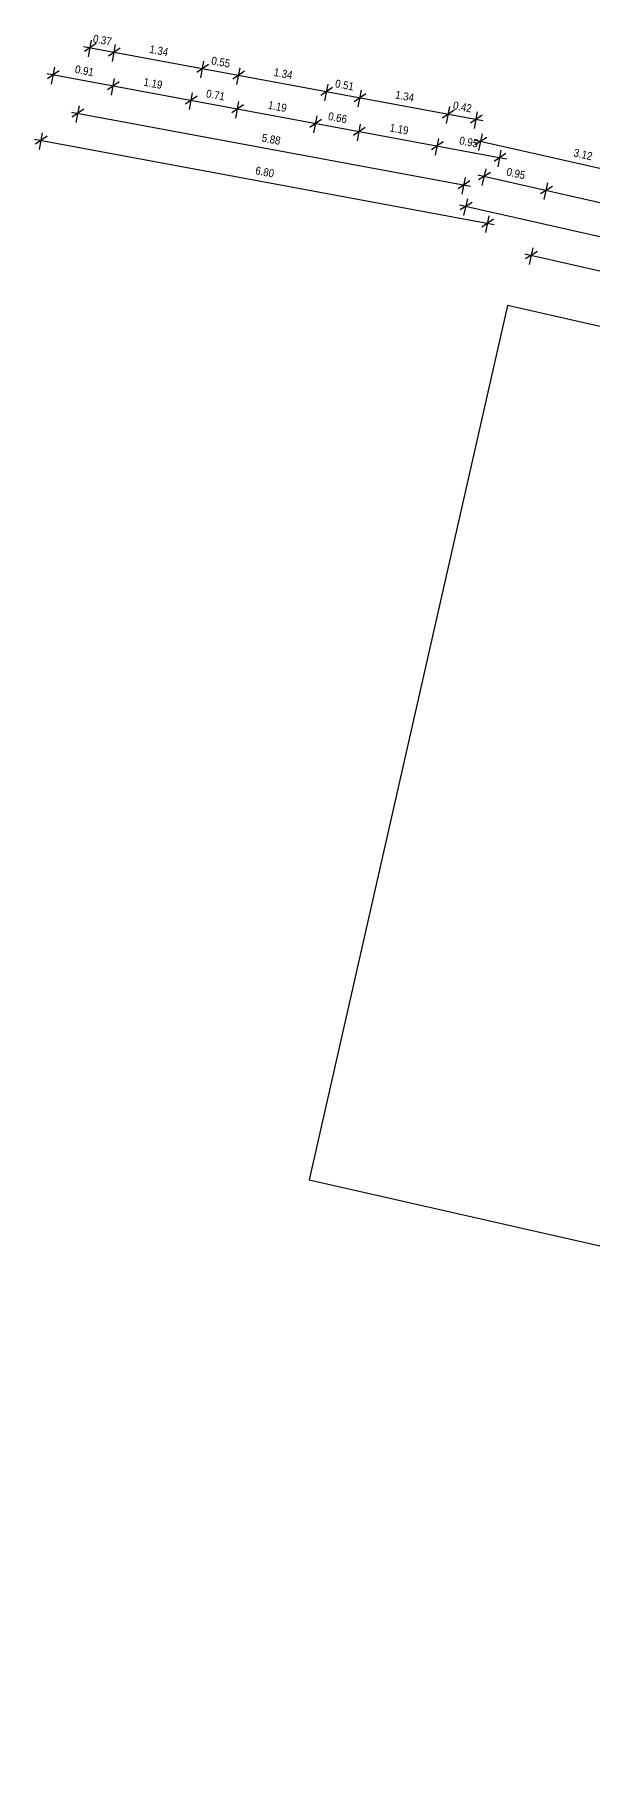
# Model space of a CAD drawing. Header units: metres. Extents: x -364 to -248, y 1030 to 1089.
# Drawn here: x -293.85 to -285.49, y 1029.95 to 1055.87 of the extents above; entities that cross this region are included whole.
import ezdxf
from ezdxf.enums import TextEntityAlignment as Align

# ---------------------------------------------------------------- set-up
doc = ezdxf.new("R2010")
doc.units = ezdxf.units.M
doc.header["$LTSCALE"] = 0.03
doc.layers.add('A_Bemaßung', color=2, linetype='CONTINUOUS')
doc.layers.add('A_wände', color=6, linetype='CONTINUOUS')
doc.styles.add('BOLDSIMP_FNT', font='TXT', dxfattribs={"height": 1})

# ---------------------------------------------------------------- blocks, each defined once
blk = doc.blocks.new('SLASH1')
at = {"layer": 'A_Bemaßung', "color": 2, "linetype": 'Continuous'}
for p, q in [((0.07663, 0.07663), (-0.07319, -0.07319)), ((0, -0.14068), (0, 0.11466))]:
    blk.add_line(p, q, dxfattribs=at)

msp = doc.modelspace()

# ---------------------------------------------------------------- linework, layer by layer
at = {"layer": 'A_Bemaßung', "linetype": 'Continuous'}
for p, q in [((-293.1211, 1055.68913), (-287.14207, 1054.57883)), ((-293.67205, 1055.28289), (-286.78853, 1054.00463)), ((-293.30367, 1054.70594), (-287.32465, 1053.59564)), ((-293.85462, 1054.2997), (-286.97112, 1053.02144)), ((-287.26914, 1054.2909), (-269.92563, 1050.35692)), ((-287.21552, 1053.76603), (-265.35434, 1048.80732)), ((-287.49035, 1053.31567), (-265.48606, 1048.3245)), ((-286.51027, 1052.58066), (-265.57555, 1047.83209))]:
    msp.add_line(p, q, dxfattribs=at)
at = {"layer": 'A_wände', "linetype": 'Continuous'}
for p, q in [((-286.77161, 1051.80374), (-289.74464, 1038.69669)), ((-248.20144, 1043.05487), (-286.77161, 1051.80374)), ((-289.74464, 1038.69669), (-251.17432, 1029.94846))]:
    msp.add_line(p, q, dxfattribs=at)

# ---------------------------------------------------------------- block references
at = {"layer": 'A_Bemaßung', "color": 7}
for p, rotation in [((-293.02278, 1055.67087), 349.48), ((-292.66226, 1055.60392), 349.48), ((-291.33993, 1055.35837), 349.48), ((-293.57372, 1055.26464), 349.48), ((-292.67945, 1055.09856), 349.48), ((-290.79805, 1055.25774), 349.48), ((-291.50951, 1054.88131), 349.48), ((-289.48065, 1055.0131), 349.48), ((-288.98043, 1054.9202), 349.48), ((-293.20535, 1054.68768), 349.48), ((-290.81525, 1054.75238), 349.48), ((-289.64533, 1054.53513), 349.48), ((-287.65811, 1054.67465), 349.48), ((-287.24039, 1054.59708), 349.48), ((-293.75631, 1054.28144), 349.48), ((-287.17162, 1054.26878), 347.2200000000001), ((-287.82278, 1054.19669), 349.48), ((-286.88686, 1054.02289), 349.48), ((-287.118, 1053.74391), 347.2200000000001), ((-287.42298, 1053.61389), 349.48), ((-286.19154, 1053.53377), 347.2200000000001), ((-287.39283, 1053.29355), 347.2200000000001), ((-287.06944, 1053.03969), 349.48), ((-286.41275, 1052.55854), 347.2200000000001)]:
    msp.add_blockref('SLASH1', p, dxfattribs=dict(at, rotation=rotation))
at = {"layer": 'A_Bemaßung', "linetype": 'Continuous', "rotation": 349.48}
msp.add_blockref('SLASH1', (-288.99272, 1054.41394), dxfattribs=at)

# ---------------------------------------------------------------- texts
at = {"layer": 'A_Bemaßung', "color": 7, "linetype": 'Continuous', "style": 'BOLDSIMP_FNT', "width": 0.9}
for s, rotation, p in [('0.37', 349.4, (-292.99519, 1055.7166)), ('1.34', 349.4, (-292.1487, 1055.55941)), ('0.55', 349.4, (-291.22166, 1055.38726)), ('0.91', 349.4, (-293.26409, 1055.25799)), ('1.19', 349.4, (-292.23704, 1055.06726)), ('1.34', 349.4, (-290.28695, 1055.21369)), ('0.51', 349.4, (-289.36804, 1055.04304)), ('0.71', 349.4, (-291.29988, 1054.89323)), ('1.34', 349.4, (-288.46687, 1054.8757)), ('1.19', 349.4, (-290.37284, 1054.72108)), ('0.66', 349.4, (-289.4717, 1054.55375)), ('0.42', 349.4, (-287.60193, 1054.71507)), ('1.19', 349.4, (-288.5503, 1054.38264)), ('5.88', 349.4, (-290.46684, 1054.22999)), ('0.95', 349.4, (-287.50749, 1054.18899)), ('3.12', 347.2, (-285.79735, 1054.00833)), ('6.80', 349.4, (-290.56301, 1053.73931)), ('0.95', 347.2, (-286.8042, 1053.72401))]:
    msp.add_text(s, height=0.12, rotation=rotation, dxfattribs=at).set_placement(p, align=Align.BOTTOM_LEFT)

doc.saveas('drawing.dxf')
